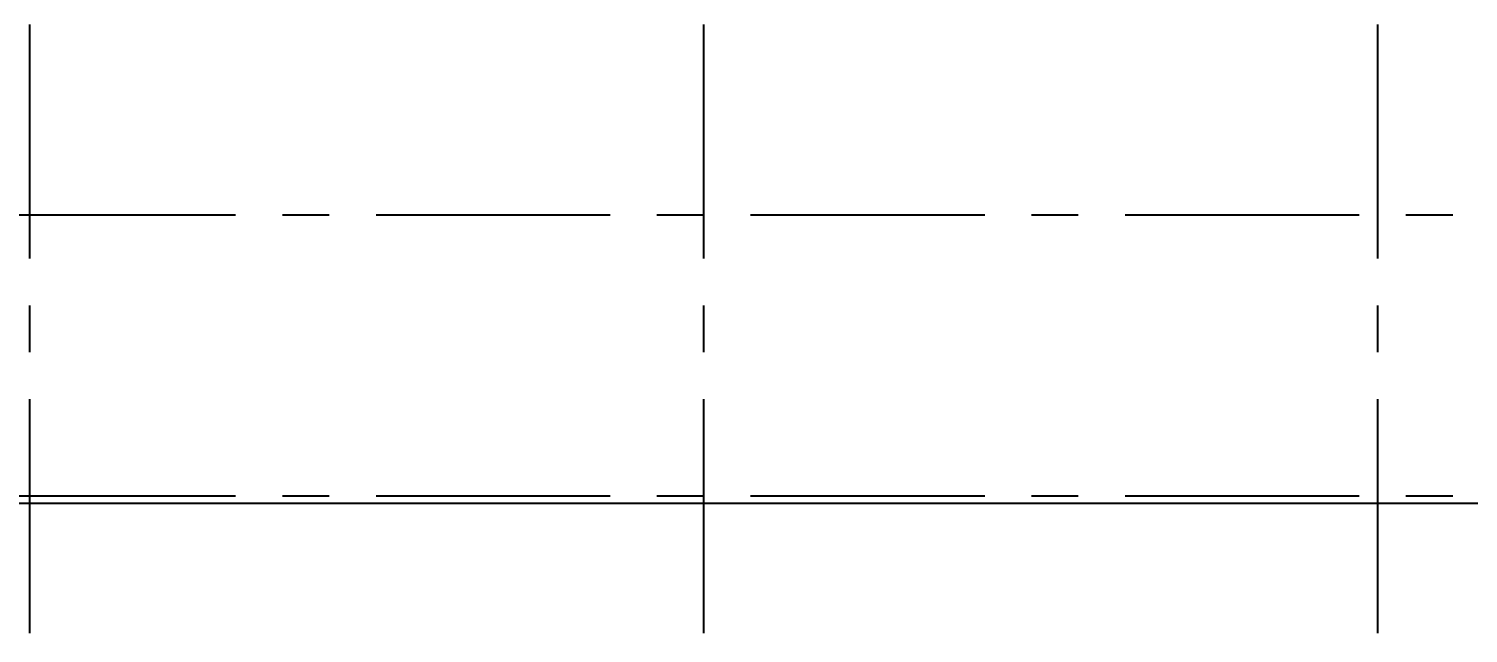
# Model space of a CAD drawing. Extents: x -0.7 to 93.2, y -1.5 to 78.
# Drawn here: x 50.27 to 65.65, y -1.46 to 4.99 of the extents above; entities that cross this region are included whole.
import ezdxf

# ---------------------------------------------------------------- set-up
doc = ezdxf.new("R2010")
doc.units = 0
doc.header["$MEASUREMENT"] = 0
doc.header["$PDMODE"] = 34
doc.linetypes.add('CENTERX2', pattern=[4, 2.5, -0.5, 0.5, -0.5])
doc.layers.get('0').update_dxf_attribs({"color": 11, "linetype": 'CONTINUOUS'})
doc.layers.get('DEFPOINTS').update_dxf_attribs({"color": 11, "linetype": 'CONTINUOUS'})
doc.layers.add('AX-DIM', color=11, linetype='CONTINUOUS')
doc.layers.add('AXES', color=11, linetype='CENTERX2')
doc.styles.add('ROMANS', font='ROMANS.shx', dxfattribs={"width": 0.6})
doc.dimstyles.new('STANDARD in', dxfattribs={"dimtxt": 0.24, "dimasz": 0.1, "dimexe": 0.07, "dimexo": 0.05, "dimgap": 0.05, "dimtad": 1, "dimdec": 0, "dimlfac": 1000, "dimzin": 0, "dimdsep": 46, "dimtxsty": 'ROMANS', "dimblk": 'ARCHTICK', "dimcen": 0.05, "dimdle": 0.05, "dimclrd": 7, "dimclre": 7, "dimclrt": 2, "dimadec": 0, "dimazin": 0, "dimtfac": 1, "dimtdec": 0, "dimtmove": 2, "dimatfit": 3, "dimldrblk": 'ARCHTICK', "dimfxl": 0, "dimtolj": 1, "dimtzin": 0, "dimarcsym": 0})

# ---------------------------------------------------------------- blocks, each defined once
blk = doc.blocks.new('_ARCHTICK')
at = {"color": 0, "linetype": 'ByBlock', "const_width": 0.15}
blk.add_lwpolyline([(-0.5, -0.5), (0.5, 0.5)], dxfattribs=at)
blk = doc.blocks.new('*D161')
at = {"layer": 'AX-DIM', "color": 7, "lineweight": -2, "ltscale": 0.3}
for p, q in [((91.132, 5.15), (91.852, 5.15)), ((91.782, 5.2), (91.782, -0.125)), ((49.187, -0.075), (91.852, -0.075))]:
    blk.add_line(p, q, dxfattribs=at)
at = {"layer": 'DEFPOINTS', "color": 0, "ltscale": 0.3}
for p in [(91.082, 5.15), (49.137, -0.075), (91.782, -0.075)]:
    blk.add_point(p, dxfattribs=at)
at = {"layer": 'AX-DIM', "color": 7, "lineweight": -2, "ltscale": 0.3, "xscale": 0.1, "yscale": 0.1, "zscale": 0.1}
for p, rotation in [((91.782, 5.15), 90), ((91.782, -0.075), 270)]:
    blk.add_blockref('_ARCHTICK', p, dxfattribs=dict(at, rotation=rotation))
at = {"layer": 'AX-DIM', "color": 2, "ltscale": 0.3, "insert": (91.612, 2.538), "char_height": 0.24, "attachment_point": 5, "rotation": 90, "style": 'ROMANS'}
blk.add_mtext('\\A1;5225', dxfattribs=at)

msp = doc.modelspace()

# ---------------------------------------------------------------- linework, layer by layer
at = {"layer": 'AXES'}
for p, q in [((57.4824, -1.4643), (57.4824, 77.3484)), ((64.6824, -1.4643), (64.6824, 77.3484)), ((50.2824, -1.4643), (50.2824, 76.9984)), ((92.4824, 3), (40.3924, 3)), ((92.4824, 0), (40.3924, 0))]:
    msp.add_line(p, q, dxfattribs=at)

# ---------------------------------------------------------------- dimensions: what is measured, and where the dimension line sits
at = {"layer": 'AX-DIM'}
dim = msp.add_linear_dim(base=(91.7824, -0.075), p1=(91.0824, 5.15), p2=(49.1374, -0.075), angle=270, dimstyle='STANDARD in', dxfattribs=at)
dim.commit()
dim.dimension.update_dxf_attribs({"geometry": '*D161', "text_midpoint": (91.6124, 2.5375)})

doc.saveas('drawing.dxf')
